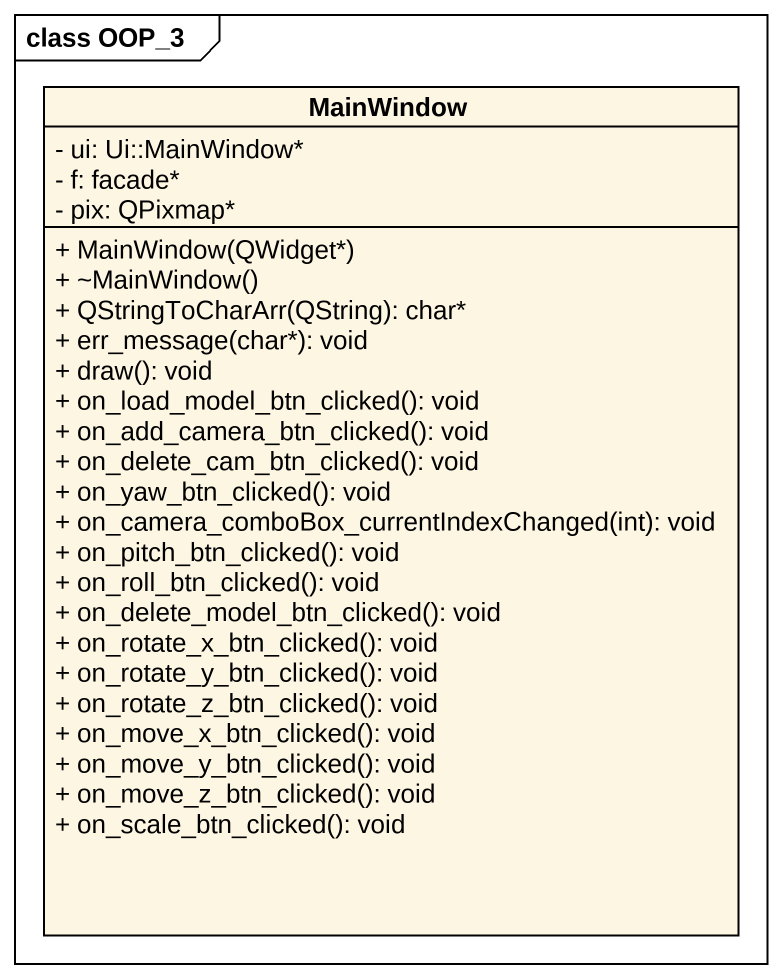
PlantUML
@startuml
mainframe class OOP_3
hide circle
hide empty members
skinparam classAttributeIconSize 0
class MainWindow {
  - ui: Ui::MainWindow*
  - f: facade*
  - pix: QPixmap*
  + MainWindow(QWidget*)
  + ~MainWindow()
  + QStringToCharArr(QString): char*
  + err_message(char*): void
  + draw(): void
  + on_load_model_btn_clicked(): void
  + on_add_camera_btn_clicked(): void
  + on_delete_cam_btn_clicked(): void
  + on_yaw_btn_clicked(): void
  + on_camera_comboBox_currentIndexChanged(int): void
  + on_pitch_btn_clicked(): void
  + on_roll_btn_clicked(): void
  + on_delete_model_btn_clicked(): void
  + on_rotate_x_btn_clicked(): void
  + on_rotate_y_btn_clicked(): void
  + on_rotate_z_btn_clicked(): void
  + on_move_x_btn_clicked(): void
  + on_move_y_btn_clicked(): void
  + on_move_z_btn_clicked(): void
  + on_scale_btn_clicked(): void
}
@enduml
